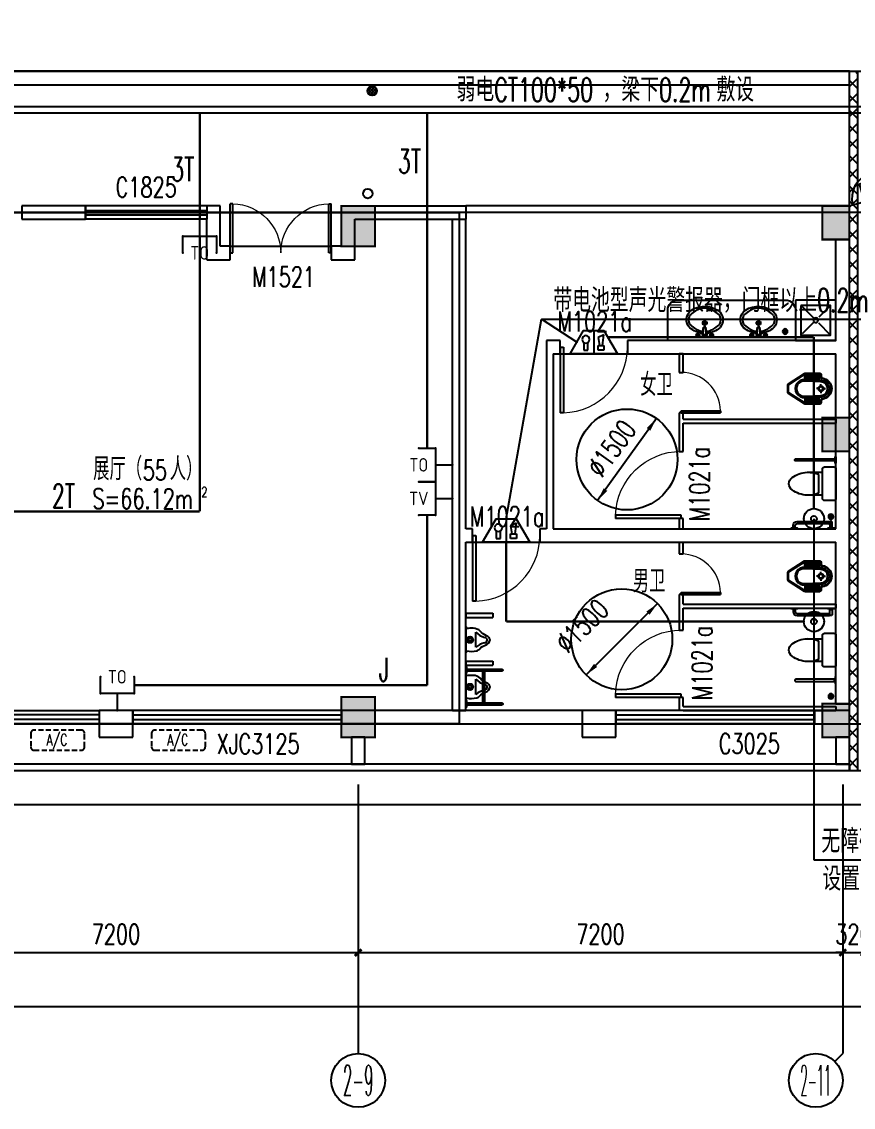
# Model space of a CAD drawing. Extents: x -9422388 to 15610651, y -1992469 to 953794.
# Drawn here: x -2947109 to -2934752, y -368847 to -352709 of the extents above; entities that cross this region are included whole.
import ezdxf
from ezdxf.enums import TextEntityAlignment as Align

# ---------------------------------------------------------------- set-up
doc = ezdxf.new("R2010")
doc.units = 0
doc.header["$LTSCALE"] = 1000
doc.linetypes.add('( Hidden )', pattern=[0.375, 0.25, -0.125])
doc.linetypes.add('DASH', pattern=[0.35, 0.25, -0.1])
for name, color, linetype in [('A-FLOR-HVAC', 4, 'Continuous'), ('AXIS_TEXT', 7, 'Continuous'), ('C-KZ', 2, 'Continuous'), ('C-Z-HATCH', 253, 'Continuous'), ('CABLETRAY_PDS', 5, 'Continuous'), ('DIM-消防', 3, 'Continuous'), ('EQUIP-安防', 3, 'Continuous'), ('EQUIP-消防', 3, 'Continuous'), ('EQUIP-通讯', 3, 'Continuous'), ('TEL_TEXT', 7, 'Continuous'), ('WINDOW_TEXT', 7, 'Continuous'), ('WIRE-通讯', 4, 'Continuous'), ('洁具', 253, 'Continuous')]:
    doc.layers.add(name, color=color, linetype=linetype)
doc.styles.add('_TCH_AXIS', font='COMPLEX', dxfattribs={"bigfont": 'GBCBIG'})
doc.styles.add('_TCH_DIM', font='SIMPLEX', dxfattribs={"bigfont": 'GBCBIG'})
doc.styles.add('_TCH_DIM_T3', font='SIMPLEX', dxfattribs={"width": 0.705882, "bigfont": 'GBCBIG'})
doc.styles.add('_TCH_WINDOW', font='SIMPLEX', dxfattribs={"height": 3.5, "bigfont": 'GBCBIG'})
doc.styles.add('_TEL_ATTDEF', font='GBENOR', dxfattribs={"width": 0.8, "height": 3, "bigfont": 'GBCBIG'})
doc.styles.add('_TEL_DIM', font='SIMPLEX', dxfattribs={"width": 0.8, "height": 3.5, "bigfont": 'HZTXT'})
doc.styles.add('COMPLEX', font='COMPLEX')
doc.styles.get("Standard").update_dxf_attribs({"font": 'gbenor.shx', "bigfont": 'gbcbig.shx'})
doc.dimstyles.new('_TCH_ARCH&&100', dxfattribs={"dimtxt": 297.5, "dimasz": 100, "dimexe": 250, "dimexo": 300, "dimgap": 126.25, "dimtad": 1, "dimdec": 0, "dimzin": 0, "dimdsep": 46, "dimtxsty": '_TCH_DIM_T3', "dimblk": 'ARCHTICK', "dimcen": 0.09, "dimclrt": 7, "dimazin": 2, "dimtfac": 1, "dimtdec": 0, "dimtix": 1, "dimtmove": 2, "dimatfit": 3, "dimfxl": 0, "dimtolj": 1, "dimtzin": 0, "dimarcsym": 0})

# ---------------------------------------------------------------- blocks, each defined once
blk = doc.blocks.new('KTWJ1')
at = {"layer": 'A-FLOR-HVAC', "color": 0, "linetype": '( Hidden )', "ltscale": 0.3}
blk.add_lwpolyline([(152982, -14209, 0.414214), (153032, -14259), (153732, -14259, 0.414214), (153782, -14209), (153782, -14009, 0.414214), (153732, -13959), (153032, -13959, 0.414214), (152982, -14009)], format="xyb", close=True, dxfattribs=at)
at = {"layer": 'A-FLOR-HVAC', "color": 0, "style": '_TCH_WINDOW', "width": 0.705882}
blk.add_text('A/C', height=170, dxfattribs=at).set_placement((153214, -14188))
blk = doc.blocks.new('$plan$00002871')
at = {"layer": '洁具', "color": 0}
for p, q in [((0, -475), (0, -423)), ((-15, -490), (-67, -490)), ((0, -505), (0, -557)), ((15, -490), (67, -490))]:
    blk.add_line(p, q, dxfattribs=at)
for points in [[(159, -508, -0.88995), (-159, -508, 0.380538), (-179, -491), (-210, -491, -0.414214), (-230, -471), (-230, -258, -0.144595), (-227, -247), (-73, -9, -0.254383), (-56, 0), (56, 0, -0.254383), (73, -9), (227, -247, -0.144595), (230, -258), (230, -471, -0.414214), (210, -491), (179, -491, 0.380538)], [(120, -491), (130, -252, 1.134994), (-130, -252), (-120, -491, 0.992594)], [(105, -490), (115, -251, 1.141146), (-115, -251), (-105, -490, 0.994896)], [(100, -490), (110, -251, 1.143479), (-110, -251), (-100, -490, 0.995777)], [(-149, -264, 1), (-149, -252), (-207, -252, 1), (-207, -264)], [(-148, -287, 1), (-148, -275), (-207, -275, 1), (-207, -287)], [(-147, -307, 1), (-147, -295), (-207, -295, 1), (-207, -307)], [(-146, -330, 1), (-146, -319), (-207, -319, 1), (-207, -330)], [(-149, -263, 1), (-149, -253), (-207, -253, 1), (-207, -263)], [(-148, -286, 1), (-148, -276), (-207, -276, 1), (-207, -286)], [(-147, -306, 1), (-147, -296), (-207, -296, 1), (-207, -306)], [(-146, -329, 1), (-146, -320), (-207, -320, 1), (-207, -329)], [(146, -330, -1), (146, -319), (207, -319, -1), (207, -330)], [(148, -287, -1), (148, -275), (207, -275, -1), (207, -287)], [(147, -307, -1), (147, -295), (207, -295, -1), (207, -307)], [(146, -329, -1), (146, -320), (207, -320, -1), (207, -329)], [(148, -286, -1), (148, -276), (207, -276, -1), (207, -286)], [(147, -306, -1), (147, -296), (207, -296, -1), (207, -306)], [(149, -264, -1), (149, -252), (207, -252, -1), (207, -264)], [(149, -263, -1), (149, -253), (207, -253, -1), (207, -263)], [(-146, -352, 1), (-146, -341), (-207, -341, 1), (-207, -352)], [(-145, -376, 1), (-145, -364), (-207, -364, 1), (-207, -376)], [(-144, -399, 1), (-144, -388), (-207, -388, 1), (-207, -399)], [(-143, -423, 1), (-143, -411), (-207, -411, 1), (-207, -423)], [(-141, -444, 1), (-141, -432), (-207, -432, 1), (-207, -444)], [(-141, -464, 1), (-141, -453), (-207, -453, 1), (-207, -464)], [(-146, -351, 1), (-146, -342), (-207, -342, 1), (-207, -351)], [(-145, -375, 1), (-145, -365), (-207, -365, 1), (-207, -375)], [(-144, -398, 1), (-144, -389), (-207, -389, 1), (-207, -398)], [(-143, -422, 1), (-143, -412), (-207, -412, 1), (-207, -422)], [(-141, -443, 1), (-141, -433), (-207, -433, 1), (-207, -443)], [(-141, -463, 1), (-141, -454), (-207, -454, 1), (-207, -463)], [(141, -444, -1), (141, -432), (207, -432, -1), (207, -444)], [(141, -464, -1), (141, -453), (207, -453, -1), (207, -464)], [(141, -443, -1), (141, -433), (207, -433, -1), (207, -443)], [(141, -463, -1), (141, -454), (207, -454, -1), (207, -463)], [(143, -423, -1), (143, -411), (207, -411, -1), (207, -423)], [(144, -399, -1), (144, -388), (207, -388, -1), (207, -399)], [(143, -422, -1), (143, -412), (207, -412, -1), (207, -422)], [(145, -376, -1), (145, -364), (207, -364, -1), (207, -376)], [(144, -398, -1), (144, -389), (207, -389, -1), (207, -398)], [(146, -352, -1), (146, -341), (207, -341, -1), (207, -352)], [(145, -375, -1), (145, -365), (207, -365, -1), (207, -375)], [(146, -351, -1), (146, -342), (207, -342, -1), (207, -351)]]:
    blk.add_lwpolyline(points, format="xyb", close=True, dxfattribs=at)
blk.add_lwpolyline([(-149, -507, 0.380538), (-179, -481), (-210, -481, -0.414214), (-220, -471), (-220, -258, -0.144595), (-218, -253), (-64, -15, -0.254383), (-56, -10), (56, -10, -0.254383), (64, -15), (218, -253, -0.144595), (220, -258), (220, -471, -0.414214), (210, -481), (179, -481, 0.380538), (149, -507, 0.380538)], format="xyb", dxfattribs=at)
for radius in [40, 31.7]:
    blk.add_circle((0, -490), radius, dxfattribs=at)
blk.add_arc((0, -490), 150, 186.665, 353.335, dxfattribs=at)
blk = doc.blocks.new('$plan$00001624')
at = {"color": 0}
for p, q in [((646, -13), (661, -28)), ((701, -28), (716, -13))]:
    blk.add_line(p, q, dxfattribs=at)
for points in [[(60, 0), (60, -13), (-60, -13), (-60, 0)], [(744, 0), (744, -13), (624, -13), (624, 0)]]:
    blk.add_lwpolyline(points, close=True, dxfattribs=at)
blk.add_lwpolyline([(-38, -13), (-23, -28), (17, -28), (33, -13)], dxfattribs=at)
for points in [[(-23, -28), (-23, -66, 0.414213), (49, -137), (632, -137, 0.119966), (665, -129)], [(17, -28), (17, -66, 0.414211), (49, -97), (632, -97, 0.298815), (661, -78)]]:
    blk.add_lwpolyline(points, format="xyb", dxfattribs=at)
blk.add_lwpolyline([(681, -137), (681, -137, -0.414214), (661, -117), (661, -28), (701, -28), (701, -117, -0.414214)], format="xyb", close=True, dxfattribs=at)
blk = doc.blocks.new('A$C5E992675')
at = {"color": 0}
for points in [[(600, 600), (600, 0), (0, 0), (0, 600)], [(520, 520), (520, 80), (80, 80), (80, 520)]]:
    blk.add_lwpolyline(points, close=True, dxfattribs=at)
at = {"color": 0, "linetype": 'DASH'}
for points in [[(80, 520), (275, 325)], [(325, 325), (520, 520)], [(80, 80), (275, 275)], [(325, 275), (520, 80)]]:
    blk.add_lwpolyline(points, dxfattribs=at)
at = {"color": 0}
blk.add_circle((300, 300), 35, dxfattribs=at)
blk = doc.blocks.new('宿舍楼柱网2')
at = {"layer": 'C-Z-HATCH'}
h = blk.add_hatch(color=0, dxfattribs=at)
h.dxf.hatch_style = 1
h.paths.add_polyline_path([(133350, 330556), (133850, 330556), (133850, 329956), (133350, 329956)])
h = blk.add_hatch(color=0, dxfattribs=at)
h.dxf.hatch_style = 1
h.paths.add_polyline_path([(140500, 330556), (140900, 330556), (140900, 330056), (140500, 330056)])
h = blk.add_hatch(color=0, dxfattribs=at)
h.dxf.hatch_style = 1
h.paths.add_polyline_path([(140500, 327406), (140900, 327406), (140900, 326906), (140500, 326906)])
h = blk.add_hatch(color=0, dxfattribs=at)
h.dxf.hatch_style = 1
h.paths.add_polyline_path([(133350, 323256), (133850, 323256), (133850, 322656), (133350, 322656)])
h = blk.add_hatch(color=0, dxfattribs=at)
h.dxf.hatch_style = 1
h.paths.add_polyline_path([(140500, 323156), (140900, 323156), (140900, 322656), (140500, 322656)])
at = {"layer": 'C-KZ', "color": 0, "const_width": 30}
for points in [[(133350, 330556), (133850, 330556), (133850, 329956), (133350, 329956)], [(140500, 330556), (140900, 330556), (140900, 330056), (140500, 330056)], [(140500, 327406), (140900, 327406), (140900, 326906), (140500, 326906)], [(133350, 323256), (133850, 323256), (133850, 322656), (133350, 322656)], [(140500, 323156), (140900, 323156), (140900, 322656), (140500, 322656)]]:
    blk.add_lwpolyline(points, close=True, dxfattribs=at)
blk = doc.blocks.new('_ArchTick')
at = {"color": 0, "linetype": 'ByBlock', "const_width": 0.4}
blk.add_lwpolyline([(-0.5, -0.5), (0.5, 0.5)], dxfattribs=at)
blk = doc.blocks.new('*D2781')
at = {"color": 0, "lineweight": -2, "transparency": 16777216}
for p, q in [((1362230, -199693), (1362230, -202943)), ((1436250, -199693), (1436250, -202943)), ((1362230, -202693), (1436250, -202693))]:
    blk.add_line(p, q, dxfattribs=at)
at = {"layer": 'Defpoints', "color": 0, "transparency": 16777216}
for p in [(1362230, -199393), (1436250, -199393), (1436250, -202693)]:
    blk.add_point(p, dxfattribs=at)
at = {"color": 0, "lineweight": -2, "transparency": 16777216, "xscale": 100, "yscale": 100, "zscale": 100, "rotation": 180}
blk.add_blockref('_ArchTick', (1362230, -202693), dxfattribs=at)
at = {"color": 0, "lineweight": -2, "transparency": 16777216, "xscale": 100, "yscale": 100, "zscale": 100}
blk.add_blockref('_ArchTick', (1436250, -202693), dxfattribs=at)
at = {"color": 7, "transparency": 16777216, "insert": (1399240, -202418), "char_height": 297.5, "attachment_point": 5, "style": '_TCH_DIM_T3'}
blk.add_mtext('\\A1;74020', dxfattribs=at)
blk = doc.blocks.new('*D2788')
at = {"color": 0, "lineweight": -2, "transparency": 16777216}
for p, q in [((1398230, -199693), (1398230, -202143)), ((1405430, -199693), (1405430, -202143)), ((1398230, -201893), (1405430, -201893))]:
    blk.add_line(p, q, dxfattribs=at)
at = {"layer": 'Defpoints', "color": 0, "transparency": 16777216}
for p in [(1398230, -199393), (1405430, -199393), (1405430, -201893)]:
    blk.add_point(p, dxfattribs=at)
at = {"color": 0, "lineweight": -2, "transparency": 16777216, "xscale": 100, "yscale": 100, "zscale": 100, "rotation": 180}
blk.add_blockref('_ArchTick', (1398230, -201893), dxfattribs=at)
at = {"color": 0, "lineweight": -2, "transparency": 16777216, "xscale": 100, "yscale": 100, "zscale": 100}
blk.add_blockref('_ArchTick', (1405430, -201893), dxfattribs=at)
at = {"color": 7, "transparency": 16777216, "insert": (1401830, -201618), "char_height": 297.5, "attachment_point": 5, "style": '_TCH_DIM_T3'}
blk.add_mtext('\\A1;7200', dxfattribs=at)
blk = doc.blocks.new('*D2789')
at = {"color": 0, "lineweight": -2, "transparency": 16777216}
for p, q in [((1405430, -199693), (1405430, -202143)), ((1412630, -199693), (1412630, -202143)), ((1405430, -201893), (1412630, -201893))]:
    blk.add_line(p, q, dxfattribs=at)
at = {"layer": 'Defpoints', "color": 0, "transparency": 16777216}
for p in [(1405430, -199393), (1412630, -199393), (1412630, -201893)]:
    blk.add_point(p, dxfattribs=at)
at = {"color": 0, "lineweight": -2, "transparency": 16777216, "xscale": 100, "yscale": 100, "zscale": 100, "rotation": 180}
blk.add_blockref('_ArchTick', (1405430, -201893), dxfattribs=at)
at = {"color": 0, "lineweight": -2, "transparency": 16777216, "xscale": 100, "yscale": 100, "zscale": 100}
blk.add_blockref('_ArchTick', (1412630, -201893), dxfattribs=at)
at = {"color": 7, "transparency": 16777216, "insert": (1409030, -201618), "char_height": 297.5, "attachment_point": 5, "style": '_TCH_DIM_T3'}
blk.add_mtext('\\A1;7200', dxfattribs=at)
blk = doc.blocks.new('*D2790')
at = {"color": 0, "lineweight": -2, "transparency": 16777216}
for p, q in [((1412630, -199693), (1412630, -202143)), ((1412950, -199693), (1412950, -202143)), ((1412630, -201893), (1412530, -201893)), ((1412630, -201893), (1412950, -201893)), ((1412950, -201893), (1413050, -201893))]:
    blk.add_line(p, q, dxfattribs=at)
at = {"layer": 'Defpoints', "color": 0, "transparency": 16777216}
for p in [(1412630, -199393), (1412950, -199393), (1412950, -201893)]:
    blk.add_point(p, dxfattribs=at)
at = {"color": 0, "lineweight": -2, "transparency": 16777216, "xscale": 100, "yscale": 100, "zscale": 100}
blk.add_blockref('_ArchTick', (1412630, -201893), dxfattribs=at)
at = {"color": 0, "lineweight": -2, "transparency": 16777216, "xscale": 100, "yscale": 100, "zscale": 100, "rotation": 180}
blk.add_blockref('_ArchTick', (1412950, -201893), dxfattribs=at)
at = {"color": 7, "transparency": 16777216, "insert": (1412790, -201618), "char_height": 297.5, "attachment_point": 5, "style": '_TCH_DIM_T3'}
blk.add_mtext('\\A1;320', dxfattribs=at)
blk = doc.blocks.new('_AXISO')
at = {"color": 0}
blk.add_circle((0, 0), 0.5, dxfattribs=at)
at = {"layer": 'AXIS_TEXT', "color": 0, "style": 'COMPLEX', "width": 1.041667}
blk.add_attdef('A', text='', height=0.56, dxfattribs=at).set_placement((-0.25, -0.28), (0.25, -0.28), align=Align.FIT)
blk = doc.blocks.new('$TCHSYS$WIN2D')
at = {"color": 0}
for p, q in [((-0.5, 0.5), (0.5, 0.5)), ((-0.5, 0.5), (-0.5, -0.5)), ((0.5, 0.5), (0.5, -0.5)), ((0.5, 0.1667), (-0.5, 0.1667)), ((0.5, -0.1667), (-0.5, -0.1667)), ((-0.5, -0.5), (0.5, -0.5))]:
    blk.add_line(p, q, dxfattribs=at)
blk = doc.blocks.new('$DorLib2D$00000001')
at = {"color": 0}
for p, q in [((0.45, 0.975), (0.5, 0.975)), ((0.45, 0), (0.45, 0.975)), ((0.5, 0), (0.5, 0.975)), ((0.5, 0), (0.45, 0))]:
    blk.add_line(p, q, dxfattribs=at)
at = {"color": 0, "lineweight": 13}
blk.add_arc((0.475, 0), 0.975, 91.4693, 180, dxfattribs=at)
blk = doc.blocks.new('$plan$00002826')
at = {"layer": '洁具', "color": 0}
for p, q in [((-200, 170), (-200, -170)), ((-260, -140), (-260, 140))]:
    blk.add_line(p, q, dxfattribs=at)
blk.add_lwpolyline([(-650, 92, 0.537872), (-650, -92, 0.149947), (-430, -170), (-200, -170), (-200, -220, 0.414214), (-170, -250), (-30, -250, 0.414214), (0, -220), (0, 220, 0.414214), (-30, 250), (-170, 250, 0.414214), (-200, 220), (-200, 170), (-430, 170, 0.149947)], format="xyb", close=True, dxfattribs=at)
for centre, start, end in [((-413, -227), 67.4505, 91.4725), ((-413, 227), 268.6339, 292.5495)]:
    blk.add_arc(centre, 398, start, end, dxfattribs=at)
blk = doc.blocks.new('$lvtry$00000171')
at = {"color": 0}
for p, q in [((-74, 11), (-11, 74)), ((-70, -27), (27, 70)), ((-53, -53), (53, 53)), ((-27, -70), (70, 27)), ((11, -74), (74, -11))]:
    blk.add_line(p, q, dxfattribs=at)
blk.add_circle((0, 0), 75, dxfattribs=at)
blk.add_point((0, 0), dxfattribs=at)
blk = doc.blocks.new('$plan$00003671')
at = {"layer": '洁具', "color": 0}
for p, q in [((-101, 10), (-101, -63)), ((-25, 0), (-32, -39)), ((-25, 0), (25, 0)), ((-25, 0), (-17, -148)), ((25, 0), (17, -148)), ((25, 0), (32, -39)), ((101, 10), (101, -63)), ((-64, -27), (-138, -27)), ((-32, -39), (-17, -148)), ((-24, -20), (24, -20)), ((-17, -138), (17, -138)), ((-17, -148), (17, -148)), ((32, -39), (17, -148)), ((138, -27), (64, -27)), ((45, -209), (-45, -209)), ((0, -164), (0, -254))]:
    blk.add_line(p, q, dxfattribs=at)
blk.add_lwpolyline([(25, 0), (32, -39), (30, -54, -0.144626), (222, -135, -0.454002), (196, -399, -0.337627), (-227, -368, -0.376635), (-227, -140, -0.17218), (-30, -54), (-32, -39), (-25, 0)], format="xyb", close=True, dxfattribs=at)
for centre, radius in [((-101, -27), 25.2), ((-101, -27), 15.1), ((101, -27), 25.2), ((101, -27), 15.1), ((0, -209), 30.2), ((0, -209), 20.2)]:
    blk.add_circle(centre, radius, dxfattribs=at)
for centre, radius, start, end in [((-19, -374), 275, 118.8696, 138.2267), ((-16, -304), 218, 108.3074, 128.6169), ((0, -351), 268, 95.4714, 108.3074), ((-1, -27), 7.25, 80.5252, 279.4748), ((1, -27), 7.25, 260.5252, 99.4748), ((0, -351), 268, 71.6926, 84.5286), ((16, -304), 218, 51.3831, 71.6926), ((19, -374), 275, 41.7733, 61.1304), ((-102, -254), 138, 152.5904, 207.4096), ((-19, -135), 275, 221.7733, 241.1304), ((19, -135), 275, 298.8696, 318.2267), ((102, -254), 138, 332.5904, 27.4096), ((-16, -205), 218, 231.3831, 251.6926), ((0, -158), 268, 251.6926, 288.3074), ((16, -205), 218, 288.3074, 308.6169)]:
    blk.add_arc(centre, radius, start, end, dxfattribs=at)
blk = doc.blocks.new('$plan$00002813')
at = {"layer": '洁具', "color": 0}
blk.add_line((-112, -146), (114, -146), dxfattribs=at)
blk.add_lwpolyline([(-185, 0), (-185, -10), (-164, -10, 0.125587), (-163, -162, 0.087699), (-135, -207, -0.142493), (-79, -292, 0.309604), (0, -360, 0.229829), (59, -308, -0.1358), (128, -215, 0.187963), (170, -108, 0.056569), (165, -10), (185, -10), (185, 0)], format="xyb", close=True, dxfattribs=at)
for radius in [47.3, 34.6, 22.1]:
    blk.add_circle((0, -62), radius, dxfattribs=at)
for centre, radius, start, end in [((-382, -363), 346, 14.0616, 38.7001), ((335, -366), 312, 135.2868, 164.3913), ((-6, -276), 40.9, 183.6565, 351.9398)]:
    blk.add_arc(centre, radius, start, end, dxfattribs=at)
blk = doc.blocks.new('$DorLib2D$00000002')
at = {"color": 0}
for p, q in [((-0.5, 0), (-0.5, 0.4875)), ((-0.475, 0.4875), (-0.5, 0.4875)), ((-0.475, 0), (-0.475, 0.4875)), ((0.475, 0), (0.475, 0.4875)), ((0.475, 0.4875), (0.5, 0.4875)), ((0.5, 0), (0.5, 0.4875)), ((-0.5, 0), (-0.475, 0)), ((0.5, 0), (0.475, 0))]:
    blk.add_line(p, q, dxfattribs=at)
at = {"color": 0, "lineweight": 13}
for centre, start, end in [((-0.4875, 0), 0, 88.53072), ((0.4875, 0), 91.46928, 180)]:
    blk.add_arc(centre, 0.4875, start, end, dxfattribs=at)
blk = doc.blocks.new('$equip$00002353')
for p, q in [((0.75, 0), (-0.75, 0)), ((-0.517, -0.393), (-0.517, -0.273)), ((-0.517, -0.273), (-0.341, -0.273)), ((-0.427, -0.123), (0.383, -0.123)), ((-0.427, -0.123), (-0.187, -0.543)), ((0.383, -0.123), (0.383, -0.543)), ((-0.517, -0.393), (-0.273, -0.393)), ((0.383, -0.543), (-0.187, -0.543))]:
    blk.add_line(p, q)
at = {"const_width": 0.04}
for points in [[(-0.75, 0), (-0.779, 0)], [(0.75, 0), (0.779, 0)]]:
    blk.add_lwpolyline(points, dxfattribs=at)
blk.add_lwpolyline([(0.75, 0, -1), (-0.75, 0), (0.75, 0), (0.75, 0, -1), (-0.75, 0, -1.517539)], format="xyb", dxfattribs=at)
for centre, radius in [((0.052, -0.26), 0.03), ((-0.038, -0.38), 0.024), ((0.142, -0.38), 0.024)]:
    blk.add_circle(centre, radius)
blk.add_arc((0, 0), 0.75, 180, 0)
for p in [(-0.75, 0), (0, 0), (0.75, 0), (0, -0.75)]:
    blk.add_point(p)
for points in [[(0.026, -0.245), (0.078, -0.245), (0.022, -0.26), (0.082, -0.26)], [(0.026, -0.275), (0.078, -0.275), (0.022, -0.26), (0.082, -0.26)], [(0.037, -0.234), (0.067, -0.234), (0.026, -0.245), (0.078, -0.245)], [(0.037, -0.286), (0.067, -0.286), (0.026, -0.275), (0.078, -0.275)], [(0.052, -0.23), (0.052, -0.23), (0.037, -0.234), (0.067, -0.234)], [(0.052, -0.29), (0.052, -0.29), (0.037, -0.286), (0.067, -0.286)], [(-0.059, -0.368), (-0.017, -0.368), (-0.062, -0.38), (-0.014, -0.38)], [(-0.059, -0.392), (-0.017, -0.392), (-0.062, -0.38), (-0.014, -0.38)], [(-0.05, -0.359), (-0.026, -0.359), (-0.059, -0.368), (-0.017, -0.368)], [(-0.05, -0.401), (-0.026, -0.401), (-0.059, -0.392), (-0.017, -0.392)], [(-0.038, -0.356), (-0.038, -0.356), (-0.05, -0.359), (-0.026, -0.359)], [(-0.038, -0.404), (-0.038, -0.404), (-0.05, -0.401), (-0.026, -0.401)], [(0.121, -0.368), (0.163, -0.368), (0.118, -0.38), (0.166, -0.38)], [(0.121, -0.392), (0.163, -0.392), (0.118, -0.38), (0.166, -0.38)], [(0.13, -0.359), (0.154, -0.359), (0.121, -0.368), (0.163, -0.368)], [(0.13, -0.401), (0.154, -0.401), (0.121, -0.392), (0.163, -0.392)], [(0.142, -0.356), (0.142, -0.356), (0.13, -0.359), (0.154, -0.359)], [(0.142, -0.404), (0.142, -0.404), (0.13, -0.401), (0.154, -0.401)]]:
    blk.add_solid(points)
at = {"color": 7, "style": '_TEL_DIM', "flags": 1}
blk.add_attdef('A', text='', height=0.00002, dxfattribs=at).set_placement((0, 0), align=Align.MIDDLE_CENTER)
blk = doc.blocks.new('$equip$00001847')
for p, q in [((-0.5, 0.499), (-0.5, 0.999)), ((0.5, 0.999), (0.5, 0.499)), ((0.5, 0.499), (-0.5, 0.499)), ((0, 0.5), (0, 0))]:
    blk.add_line(p, q)
for p in [(-0.5, 0.999), (0.5, 0.999), (-0.5, 0.499), (0.5, 0.499), (0, 0)]:
    blk.add_point(p)
at = {"color": 7, "style": '_TEL_DIM'}
blk.add_attdef('$TEXT$', text='', height=0.4, dxfattribs=at).set_placement((0, 0.999), align=Align.MIDDLE_CENTER)
at = {"color": 7, "style": '_TEL_DIM', "flags": 1}
blk.add_attdef('A', text='', height=0.00002, dxfattribs=at).set_placement((0, 0), align=Align.MIDDLE_CENTER)
blk = doc.blocks.new('$equip$00001802')
for p, q in [((-0.5, 0.499), (-0.5, 0.999)), ((0.5, 0.999), (0.5, 0.499)), ((0.5, 0.499), (-0.5, 0.499)), ((0, 0.5), (0, 0))]:
    blk.add_line(p, q)
for p in [(-0.5, 0.999), (0.5, 0.999), (-0.5, 0.499), (0.5, 0.499), (0, 0)]:
    blk.add_point(p)
at = {"color": 7, "style": '_TEL_DIM'}
blk.add_attdef('$TEXT$', text='', height=0.4, dxfattribs=at).set_placement((0, 0.999), align=Align.MIDDLE_CENTER)
at = {"color": 7, "style": '_TEL_DIM', "flags": 1}
blk.add_attdef('A', text='', height=0.00002, dxfattribs=at).set_placement((0, 0), align=Align.MIDDLE_CENTER)
blk = doc.blocks.new('$equip$00002479')
at = {"const_width": 0.04}
blk.add_lwpolyline([(-0.3, 0, 1), (0.3, 0, 1), (-0.3, 0, 0.942883)], format="xyb", dxfattribs=at)
for radius in [0.3, 0.0841]:
    blk.add_circle((0, 0), radius)
for p in [(-0.3, 0), (0, 0.3), (0.3, 0), (0, -0.3)]:
    blk.add_point(p)
at = {"color": 7, "style": '_TEL_DIM', "flags": 1}
blk.add_attdef('A', text='', height=0.00002, dxfattribs=at).set_placement((0, 0), align=Align.MIDDLE_CENTER)
blk = doc.blocks.new('$equip$00002679')
for p, q in [((-0.3, 0.699), (-0.703, 0)), ((0.3, 0.699), (-0.3, 0.699)), ((0.3, 0.699), (-0.3, 0.699)), ((0, 0.699), (0, 0)), ((0.703, 0), (0.3, 0.699)), ((-0.264, 0.249), (-0.304, 0.569)), ((-0.304, 0.569), (-0.128, 0.489)), ((-0.128, 0.489), (-0.168, 0.249)), ((0.174, 0.11), (0.174, 0.338)), ((0.294, 0.338), (0.294, 0.11)), ((-0.703, 0), (0.703, 0)), ((-0.304, 0.249), (-0.304, 0.113)), ((-0.128, 0.249), (-0.304, 0.249)), ((-0.304, 0.113), (-0.128, 0.113)), ((-0.128, 0.113), (-0.128, 0.249)), ((0.294, 0.11), (0.174, 0.11))]:
    blk.add_line(p, q)
at = {"const_width": 0.04}
for points in [[(-0.299, 0.699), (0.301, 0.699), (0.703, 0), (-0.702, 0), (-0.299, 0.699), (0.301, 0.699)], [(-0.3, 0.699), (0.3, 0.699), (0.703, 0), (-0.703, 0), (-0.3, 0.699), (0.3, 0.699)]]:
    blk.add_lwpolyline(points, dxfattribs=at)
blk.add_circle((0.234, 0.43), 0.111)
for p in [(0, 0.699), (-0.501, 0.349), (0.502, 0.349), (0, 0)]:
    blk.add_point(p)
at = {"color": 7, "flags": 1}
for tag, height, p in [('B', 0.4, (0.961, 0.299)), ('A', 0.00002, (0, 0))]:
    blk.add_attdef(tag, text='', height=height, dxfattribs=at).set_placement(p, align=Align.MIDDLE_CENTER)
blk = doc.blocks.new('76867')
h = blk.add_hatch()
h.set_pattern_fill('ANSI37', color=8, scale=100)
h.set_pattern_definition([(45, (791256.12, 205282.17), (-112.2532, 112.2532), []), (135, (791256.12, 205282.17), (-112.2532, -112.2532), [])])
h.paths.add_polyline_path([(1412729.8, -188792.5), (1412849.8, -188792.5), (1412849.8, -199192.6), (1412729.8, -199192.6)])
h = blk.add_hatch()
h.set_pattern_fill('ANSI37', color=8, scale=20)
h.set_pattern_definition([(45, (351330.523, 194924.172), (-22.4506403, 22.4506403), []), (135, (351330.523, 194924.172), (-22.4506403, -22.4506403), [])])
edge = h.paths.add_edge_path()
edge.add_arc((1405638, -189080.4), 70, 0, 360)
at = {"color": 8}
for p, q in [((1412729.8, -188792.5), (1394329.8, -188792.6)), ((1412729.8, -188992.5), (1412729.8, -188792.5)), ((1394329.8, -188992.6), (1412729.8, -188992.5)), ((1401379.8, -190792.6), (1400429.8, -190792.6)), ((1400429.8, -190792.6), (1400429.8, -190992.6)), ((1401379.8, -190992.6), (1401379.8, -190792.6)), ((1403379.8, -190792.6), (1403179.8, -190792.6)), ((1403179.8, -190792.6), (1403179.8, -190992.6)), ((1403379.8, -191392.6), (1403379.8, -190792.6)), ((1405179.8, -191392.6), (1405179.8, -190792.6)), ((1405179.8, -190792.6), (1407029.8, -190792.6)), ((1407029.8, -190792.6), (1407029.8, -190992.6)), ((1400429.8, -190992.6), (1401379.8, -190992.6)), ((1403179.8, -191592.6), (1403179.8, -190992.6)), ((1405379.8, -191592.6), (1405379.8, -190992.6)), ((1405379.8, -190992.6), (1407029.8, -190992.6)), ((1406829.8, -195692.6), (1406829.8, -190992.6)), ((1406829.8, -190992.6), (1407029.8, -190992.6)), ((1407029.8, -195592.6), (1407029.8, -190992.6)), ((1412529.8, -192792.6), (1412529.8, -191292.6)), ((1412529.8, -191292.6), (1412729.8, -191292.6)), ((1412729.8, -192892.6), (1412729.8, -191292.6)), ((1403529.8, -191392.6), (1403379.8, -191392.6)), ((1403529.8, -191392.6), (1405029.8, -191392.6)), ((1403529.8, -191592.6), (1403529.8, -191392.6)), ((1405179.8, -191392.6), (1405029.8, -191392.6)), ((1405029.8, -191392.6), (1405029.8, -191592.6)), ((1403179.8, -191592.6), (1403529.8, -191592.6)), ((1405029.8, -191592.6), (1405379.8, -191592.6)), ((1408229.8, -192792.6), (1408229.8, -195592.6)), ((1408429.8, -192792.6), (1408229.8, -192792.6)), ((1408429.8, -192992.6), (1408429.8, -192792.6)), ((1412529.8, -192792.6), (1409429.8, -192792.6)), ((1409429.8, -192792.6), (1409429.8, -192992.6)), ((1408329.8, -192992.6), (1408329.8, -195592.6)), ((1408329.8, -192992.6), (1408429.8, -192992.6)), ((1408429.8, -192992.6), (1409429.8, -192992.6)), ((1409429.8, -192992.6), (1412529.8, -192992.6)), ((1410199.8, -192992.6), (1410199.8, -193267.6)), ((1410259.8, -192992.6), (1410199.8, -192992.6)), ((1410259.8, -193267.6), (1410259.8, -192992.6)), ((1412529.8, -195592.6), (1412529.8, -192992.6)), ((1412729.8, -195692.6), (1412729.8, -192892.6)), ((1410199.8, -193267.6), (1410259.8, -193267.6)), ((1410259.8, -193867.6), (1410199.8, -193867.6)), ((1410199.8, -193867.6), (1410199.8, -193992.6)), ((1410259.8, -193962.6), (1410259.8, -193867.6)), ((1410259.8, -193962.6), (1412529.8, -193962.6)), ((1412529.8, -193962.6), (1412529.8, -194022.6)), ((1410199.8, -193992.6), (1410199.8, -194442)), ((1410259.8, -194022.6), (1412529.8, -194022.6)), ((1410259.8, -194442), (1410259.8, -194022.6)), ((1410199.8, -194442), (1410259.8, -194442)), ((1412519.6, -194541.1), (1412507.5, -194553.1)), ((1412507.5, -194585.2), (1412519.6, -194597.2)), ((1410259.8, -195442), (1410199.8, -195442)), ((1410199.8, -195442), (1410199.8, -195592.6)), ((1410259.8, -195592.6), (1410259.8, -195442)), ((1406829.8, -198292.6), (1406829.8, -195692.6)), ((1407129.8, -195592.6), (1407029.8, -195592.6)), ((1407129.8, -195792.6), (1407129.8, -195592.6)), ((1408229.8, -195592.6), (1408129.8, -195592.6)), ((1408129.8, -195592.6), (1408129.8, -195792.6)), ((1408329.8, -195592.6), (1410229.8, -195592.6)), ((1410199.8, -195592.6), (1410259.8, -195592.6)), ((1410229.8, -195592.6), (1412529.8, -195592.6)), ((1412729.8, -198192.6), (1412729.8, -195692.6)), ((1407029.8, -195792.6), (1407129.8, -195792.6)), ((1407029.8, -198292.6), (1407029.8, -195792.6)), ((1407129.8, -195792.6), (1408129.8, -195792.6)), ((1408129.8, -195792.6), (1408329.8, -195792.6)), ((1408329.8, -195792.6), (1410229.8, -195792.6)), ((1410199.8, -195792.6), (1410199.8, -195967.6)), ((1410229.8, -195792.6), (1412529.8, -195792.6)), ((1410259.8, -195967.6), (1410259.8, -195792.6)), ((1412529.8, -198192.6), (1412529.8, -195792.6)), ((1410199.8, -195967.6), (1410259.8, -195967.6)), ((1410259.8, -196567.6), (1410199.8, -196567.6)), ((1410199.8, -196567.6), (1410199.8, -196742.6)), ((1410259.8, -196712.6), (1410259.8, -196567.6)), ((1410259.8, -196712.6), (1412529.8, -196712.6)), ((1412529.8, -196712.6), (1412529.8, -196772.6)), ((1407029.8, -196849.5), (1407429.8, -196849.5)), ((1407029.8, -196849.5), (1407029.8, -196909.5)), ((1407429.8, -196849.5), (1407429.8, -196909.5)), ((1410199.8, -196742.6), (1410199.8, -197099.6)), ((1410259.8, -196772.6), (1412529.8, -196772.6)), ((1410259.8, -197099.6), (1410259.8, -196772.6)), ((1407029.8, -196909.5), (1407429.8, -196909.5)), ((1410199.8, -197099.6), (1410259.8, -197099.6)), ((1407029.8, -197562.6), (1407429.8, -197562.6)), ((1407029.8, -197562.6), (1407029.8, -197622.6)), ((1407029.8, -197622.6), (1407429.8, -197622.6)), ((1407052.1, -197678.6), (1407040.1, -197666.6)), ((1407429.8, -197562.6), (1407429.8, -197622.6)), ((1407040.1, -197722.7), (1407052.1, -197710.7)), ((1412507.5, -197830), (1412519.6, -197817.9)), ((1412519.6, -197874.1), (1412507.5, -197862)), ((1410259.8, -198099.6), (1410199.8, -198099.6)), ((1410199.8, -198099.6), (1410199.8, -198262.6)), ((1410259.8, -198232.6), (1410259.8, -198099.6)), ((1402079.8, -198292.6), (1401579.8, -198292.6)), ((1401579.8, -198292.6), (1401579.8, -198692.6)), ((1402079.8, -198692.6), (1402079.8, -198292.6)), ((1408759.8, -198292.6), (1405179.8, -198292.6)), ((1405179.8, -198292.6), (1405179.8, -198492.6)), ((1406829.8, -198292.6), (1407029.8, -198292.6)), ((1407052.1, -198181), (1407040.1, -198169)), ((1407040.1, -198225.1), (1407052.1, -198213.1)), ((1409259.8, -198292.6), (1408759.8, -198292.6)), ((1408759.8, -198292.6), (1408759.8, -198692.6)), ((1409259.8, -198692.6), (1409259.8, -198292.6)), ((1410199.8, -198262.6), (1410199.8, -198292.6)), ((1410229.8, -198293.6), (1410199.8, -198292.6)), ((1410230.8, -198293.5), (1410229.8, -198293.6)), ((1410259.8, -198232.6), (1412529.8, -198232.6)), ((1410259.8, -198292.6), (1412529.8, -198292.6)), ((1412729.8, -198292.6), (1412209.8, -198292.6)), ((1412209.8, -198292.6), (1412209.8, -198492.6)), ((1412529.8, -198192.6), (1412729.8, -198192.6)), ((1412529.8, -198232.6), (1412529.8, -198292.6)), ((1412729.8, -198492.6), (1412729.8, -198292.6)), ((1405179.8, -198492.6), (1408759.8, -198492.6)), ((1412209.8, -198492.6), (1412729.8, -198492.6)), ((1401579.8, -198692.6), (1402079.8, -198692.6)), ((1408759.8, -198692.6), (1409259.8, -198692.6)), ((1405429.8, -199392.6), (1405429.8, -203392.6)), ((1412629.8, -199392.6), (1412629.8, -203392.6)), ((1412512.7, -203509.7), (1412629.8, -203392.6))]:
    blk.add_line(p, q, dxfattribs=at)
for points, format in [([(1362129.8, -198492.6), (1362129.8, -199692.6), (1437016.2, -199692.6), (1442376.7, -190006.3), (1428055.4, -167156.9), (1427208.2, -167688.1, -0.4142136), (1427897.4, -167846.3), (1441326.9, -189272.8, -0.2728148), (1441368.4, -190795.7), (1437149.6, -198418.9, -0.2728148), (1435837.2, -199192.6), (1362829.8, -199192.6, -0.4142136), (1362129.8, -198492.6)], "xyb"), ([(1410029.8, -192792.6), (1410029.8, -192342.6, -0.4142136), (1410179.8, -192192.6), (1411779.8, -192192.6, -0.4142136), (1411929.8, -192342.6), (1411929.8, -192792.6)], "xyb"), ([(1409744.9, -194115.4, 66, 0, 0), (1409861.3, -193952.8, 0, 0, 0)], "xyseb"), ([(1409104.5, -195009.8, 66, 0, 0), (1408988.1, -195172.4, 0, 0, 0)], "xyseb"), ([(1409736.6, -196846.4, 66, 0, 0), (1409878.1, -196705.1, 0, 0, 0)], "xyseb"), ([(1408958.1, -197623.5, 66, 0, 0), (1408816.6, -197764.8, 0, 0, 0)], "xyseb"), ([(1412729.8, -199092.6), (1362829.8, -199092.6, -0.4142136), (1362229.8, -198492.6), (1362229.8, -198492.6)], "xyb")]:
    blk.add_lwpolyline(points, format=format, dxfattribs=at)
for points in [[(1369329.8, -198492.6), (1436308.8, -198492.6), (1440984.3, -190044.2), (1427038.8, -167794.6), (1420599.1, -171830.5), (1430951.3, -188347.3), (1429542.7, -190892.6), (1376629.8, -190892.6), (1376629.8, -188792.6), (1369329.8, -188792.6)], [(1412729.8, -188792.5), (1412849.8, -188792.5), (1412849.8, -199192.6), (1412729.8, -199192.6)], [(1398229.8, -190892.6), (1406929.8, -190892.6), (1406929.8, -198492.6), (1398229.8, -198492.6)], [(1412529.8, -194619.3), (1412519.6, -194619.3), (1412519.6, -194523.2), (1412529.8, -194523.2)], [(1407029.8, -197644.5), (1407040.1, -197644.5), (1407040.1, -197740.6), (1407029.8, -197740.6)], [(1412529.8, -197795.9), (1412519.6, -197795.9), (1412519.6, -197892), (1412529.8, -197892)], [(1407029.8, -198146.9), (1407040.1, -198146.9), (1407040.1, -198243), (1407029.8, -198243)], [(1405329.8, -199092.6), (1405529.8, -199092.6), (1405529.8, -198692.6), (1405329.8, -198692.6)], [(1412529.8, -199092.6), (1412729.8, -199092.6), (1412729.8, -198692.6), (1412529.8, -198692.6)]]:
    blk.add_lwpolyline(points, close=True, dxfattribs=at)
for points in [[(1376629.8, -188792.6), (1426222.2, -188792.5, 0.5895079), (1427408.5, -186649), (1418819.7, -172945.8), (1420599.1, -171830.5), (1430951.3, -188347.3), (1429542.7, -190892.6), (1376629.8, -190892.6)], [(1411920, -194569.1), (1411920, -194569.1, -0.414214), (1411936, -194553.1), (1412507.5, -194553.1), (1412507.5, -194585.2), (1411936, -194585.2, -0.414214)], [(1407579.8, -197694.6), (1407579.8, -197694.6, -0.414214), (1407563.8, -197710.7), (1407052.1, -197710.7), (1407052.1, -197678.6), (1407563.8, -197678.6, -0.414214)], [(1411920, -197846), (1411920, -197846, 0.414214), (1411936, -197862), (1412507.5, -197862), (1412507.5, -197830), (1411936, -197830, 0.414214)], [(1407579.8, -198197.1), (1407579.8, -198197.1, -0.414214), (1407563.8, -198213.1), (1407052.1, -198213.1), (1407052.1, -198181), (1407563.8, -198181, -0.414214)]]:
    blk.add_lwpolyline(points, format="xyb", close=True, dxfattribs=at)
for points in [[(1412709.8, -190792.6), (1407029.8, -190792.6)], [(1412529.8, -192792.6), (1412529.8, -191515.7)], [(1409861.3, -193952.8), (1408988.1, -195172.4)], [(1409878.1, -196705.1), (1408816.6, -197764.8)], [(1407279.8, -198181), (1407279.8, -197710.7)], [(1407309.8, -198181), (1407309.8, -197710.7)], [(1412729.8, -199092.6), (1412729.8, -199192.6)]]:
    blk.add_lwpolyline(points, dxfattribs=at)
for centre, radius in [((1405638, -189080.4), 70), ((1405572, -190611.1), 70), ((1409424.7, -194562.6), 750), ((1409347.4, -197234.9), 750)]:
    blk.add_circle(centre, radius, dxfattribs=at)
ref = blk.add_blockref('$TCHSYS$WIN2D', (1402279.8, -190892.6), dxfattribs=dict(at, xscale=-1800, yscale=200, zscale=200, rotation=359.9999999999954))
ref.add_attrib('A', 'C1825', (1401824.8, -190663.6), dxfattribs={"layer": 'WINDOW_TEXT', "color": 8, "height": 297.5, "style": '_TCH_WINDOW', "width": 0.705882})
for name, p in [('宿舍楼柱网2', (1271829.4, -521348.5)), ('KTWJ1', (1247582.3, -184626.5)), ('KTWJ1', (1249376.8, -184626.5))]:
    blk.add_blockref(name, p, dxfattribs=at)
ref = blk.add_blockref('$DorLib2D$00000002', (1404279.8, -191492.6), dxfattribs=dict(at, xscale=-1500, yscale=1500, zscale=200, rotation=359.999999999995))
ref.add_attrib('A', 'M1521', (1403853.5, -191997.1), dxfattribs={"layer": 'WINDOW_TEXT', "color": 8, "height": 297.5, "style": '_TCH_WINDOW', "width": 0.705882})
at = {"color": 8, "xscale": -1}
blk.add_blockref('A$C5E992675', (1412529.8, -192792.6), dxfattribs=at)
at = {"color": 8}
for name, p, rotation in [('$plan$00003671', (1410579.8, -192741.6), 179.9999999999999), ('$plan$00003671', (1411379.8, -192741.6), 179.9999999999999), ('$plan$00002871', (1411816.9, -193509.6), 90), ('$plan$00002871', (1411816.9, -196297.7), 90), ('$plan$00002813', (1407029.8, -197242.6), 89.99999999999991), ('$plan$00002813', (1407029.8, -197942.6), 89.99999999999991)]:
    blk.add_blockref(name, p, dxfattribs=dict(at, rotation=rotation))
ref = blk.add_blockref('$DorLib2D$00000001', (1408929.8, -192892.6), dxfattribs=dict(at, xscale=-1000, yscale=-1000, zscale=200))
ref.add_attrib('A', 'M1021a', (1408389.8, -192661.4), dxfattribs={"layer": 'WINDOW_TEXT', "color": 8, "height": 297.5, "style": '_TCH_WINDOW', "width": 0.705882})
for name, p, xscale, yscale, zscale, rotation in [('$lvtry$00000171', (1411774.5, -192660), 0.5, -0.5, 0.5, 89.99999999999997), ('$DorLib2D$00000001', (1410229.8, -193567.6), 600, 600, 60, 270), ('$lvtry$00000171', (1412455.9, -195414.1), 0.5, -0.5, 0.5, 89.99999999999997), ('$DorLib2D$00000001', (1410229.8, -196267.6), 600, 600, 60, 270), ('$lvtry$00000171', (1412455.9, -198083.2), 0.5, -0.5, 0.5, 89.99999999999997)]:
    blk.add_blockref(name, p, dxfattribs=dict(at, xscale=xscale, yscale=yscale, zscale=zscale, rotation=rotation))
ref = blk.add_blockref('$DorLib2D$00000001', (1410229.8, -194942), dxfattribs=dict(at, xscale=1000, yscale=-1000, zscale=60, rotation=270))
ref.add_attrib('A', 'M1021a', (1410650.2, -195482), dxfattribs={"layer": 'WINDOW_TEXT', "color": 8, "height": 297.5, "rotation": 90, "style": '_TCH_WINDOW', "width": 0.705882})
at = {"color": 8, "yscale": -1}
for p in [(1412529.8, -194923.6), (1412529.8, -197396.8)]:
    blk.add_blockref('$plan$00002826', p, dxfattribs=at)
at = {"color": 8}
ref = blk.add_blockref('$DorLib2D$00000001', (1407629.8, -195692.6), dxfattribs=dict(at, xscale=-1000, yscale=-1000, zscale=200))
ref.add_attrib('A', 'M1021a', (1407089.8, -195560.2), dxfattribs={"layer": 'WINDOW_TEXT', "color": 8, "height": 297.5, "style": '_TCH_WINDOW', "width": 0.705882})
at = {"color": 8, "extrusion": (0, 0, -1), "yscale": 0.8000000000000002, "zscale": -0.8000000000000002}
for p, xscale, rotation in [((-1411911.9, -195592.6), 0.8000000000000002, 180.0000159714743), ((-1411911.9, -196772.6), -0.8000000000000002, 359.9999840285258)]:
    blk.add_blockref('$plan$00001624', p, dxfattribs=dict(at, xscale=xscale, rotation=rotation))
at = {"color": 8}
ref = blk.add_blockref('$DorLib2D$00000001', (1410229.8, -197599.6), dxfattribs=dict(at, xscale=1000, yscale=-1000, zscale=60, rotation=270))
ref.add_attrib('A', 'M1021a', (1410688.5, -198139.6), dxfattribs={"layer": 'WINDOW_TEXT', "color": 8, "height": 297.5, "rotation": 90, "style": '_TCH_WINDOW', "width": 0.705882})
ref = blk.add_blockref('$TCHSYS$WIN2D', (1400054.8, -198392.6), dxfattribs=dict(at, xscale=3049.999114640988, yscale=200, zscale=200, rotation=359.9999999999936))
ref.add_attrib('A', 'C3025', (1399217.6, -198908.9), dxfattribs={"layer": 'WINDOW_TEXT', "color": 8, "height": 297.5, "style": '_TCH_WINDOW', "width": 0.705882})
ref = blk.add_blockref('$TCHSYS$WIN2D', (1403629.8, -198392.6), dxfattribs=dict(at, xscale=-3100, yscale=200, zscale=200, rotation=359.9999999999913))
ref.add_attrib('A', 'XJC3125', (1403327, -198939.9), dxfattribs={"layer": 'WINDOW_TEXT', "color": 8, "height": 297.5, "style": '_TCH_WINDOW', "width": 0.705882})
ref = blk.add_blockref('$TCHSYS$WIN2D', (1410734.8, -198392.6), dxfattribs=dict(at, xscale=-2950, yscale=200, zscale=200, rotation=359.9999999999933))
ref.add_attrib('A', 'C3025', (1410787.5, -198935.2), dxfattribs={"layer": 'WINDOW_TEXT', "color": 8, "height": 297.5, "style": '_TCH_WINDOW', "width": 0.705882})
ref = blk.add_blockref('_AXISO', (1405429.8, -203792.6), dxfattribs=dict(at, xscale=800, yscale=800, zscale=800))
ref.add_attrib('A', '2-9', dxfattribs={"layer": 'AXIS_TEXT', "color": 8, "height": 452.55, "style": '_TCH_AXIS', "width": 0.35}).set_placement((1405203.5, -204018.8), (1405656.1, -204018.8), align=Align.FIT)
ref = blk.add_blockref('_AXISO', (1412229.8, -203792.6), dxfattribs=dict(at, xscale=800, yscale=800, zscale=800))
ref.add_attrib('A', '2-11', dxfattribs={"layer": 'AXIS_TEXT', "color": 8, "height": 452.55, "style": '_TCH_AXIS', "width": 0.3}).set_placement((1412003.5, -204018.8), (1412456.1, -204018.8), align=Align.FIT)
at = {"color": 8, "style": '_TCH_DIM'}
for s, p in [('女卫', (1409620.4, -193619.5)), ('展厅（', (1401491.6, -194871.5)), ('人）', (1402628.8, -194871.5)), ('男卫', (1409508.9, -196540.1))]:
    blk.add_text(s, height=337.59, dxfattribs=at).set_placement(p)
at = {"color": 8, "style": '_TCH_DIM', "width": 0.705882}
for rotation, p in [(54.39598, (1409053.3, -194850.9)), (44.95211, (1408543.2, -197460))]:
    blk.add_text('%%c1500', height=297.5, rotation=rotation, dxfattribs=at).set_placement(p)
for s, height, p in [('55', 297.5, (1402228.8, -194871.5)), ('S=66.12m', 297.5, (1401480.3, -195294.7)), ('2', 148.8, (1403100.3, -195119.7))]:
    blk.add_text(s, height=height, dxfattribs=at).set_placement(p)
at = {"color": 8}
for p1, p2, distance, picture, middle in [((1362229.8, -199392.6), (1436249.8, -199392.6), -3300, '*D2781', (1399239.8, -202417.6)), ((1398229.8, -199392.6), (1405429.8, -199392.6), -2500, '*D2788', (1401829.8, -201617.6)), ((1405429.8, -199392.6), (1412629.8, -199392.6), -2500, '*D2789', (1409029.8, -201617.6)), ((1412629.8, -199392.6), (1412949.8, -199392.6), -2500, '*D2790', (1412789.8, -201617.6))]:
    dim = blk.add_aligned_dim(p1=p1, p2=p2, distance=distance, dimstyle='_TCH_ARCH&&100', dxfattribs=at)
    dim.commit()
    dim.dimension.update_dxf_attribs({"geometry": picture, "text_midpoint": middle})

msp = doc.modelspace()

# ---------------------------------------------------------------- linework, layer by layer
at = {"layer": 'CABLETRAY_PDS'}
for p, q in [((-2970242.61594, -353968.9733), (-2929039.12908, -353968.9733)), ((-2929039.12908, -354068.9733), (-2970242.61594, -354068.9733))]:
    msp.add_line(p, q, dxfattribs=at)
at = {"layer": 'DIM-消防'}
for p, q in [((-2939909.60956, -360097.75147), (-2939384.10863, -357130.55485)), ((-2938860.03939, -357472.25055), (-2939384.10863, -357130.55485)), ((-2939384.10863, -357130.55485), (-2934416.55139, -357130.55485)), ((-2935336.25922, -360096.96443), (-2935336.25922, -365169.96585)), ((-2935336.25922, -365169.96585), (-2930147.18126, -365169.96585))]:
    msp.add_line(p, q, dxfattribs=at)
at = {"layer": 'WIRE-通讯', "linetype": 'Continuous', "const_width": 35}
for points in [[(-2944464.12908, -355646.91255), (-2944464.12908, -354068.9733)], [(-2941083.62958, -359046.91255), (-2941083.62958, -354068.9733)], [(-2944464.12908, -359989.74228), (-2944464.12908, -355896.6628)], [(-2938402.16885, -357396.61452), (-2935337.92656, -357396.61452)], [(-2935336.25541, -359946.95943), (-2935336.25541, -357396.61452)], [(-2948939.37883, -359989.74228), (-2944464.12908, -359989.74228)], [(-2941083.62958, -362572.41205), (-2941083.62958, -360046.91255)], [(-2939909.28924, -361627.23011), (-2939909.28924, -360447.06995)], [(-2939909.28924, -361626.90979), (-2935486.25541, -361626.90979)], [(-2945439.12908, -362572.41205), (-2941083.62958, -362572.41205)]]:
    msp.add_lwpolyline(points, dxfattribs=at)

# ---------------------------------------------------------------- block references
msp.add_blockref('76867', (-4347538.94386, -164654.3417))
at = {"layer": 'EQUIP-安防', "xscale": 500, "yscale": 500, "zscale": 500, "rotation": 196.2928815955619}
msp.add_blockref('$equip$00002353', (-2934397.25625, -355328.64704), dxfattribs=at)
at = {"layer": 'EQUIP-安防', "xscale": 500, "yscale": 500, "zscale": 500}
for p in [(-2935336.25922, -360096.96443), (-2935336.25922, -361626.91479)]:
    msp.add_blockref('$equip$00002479', p, dxfattribs=at)
at = {"layer": 'EQUIP-消防', "xscale": -500, "yscale": 500, "zscale": 500}
for p in [(-2938609.12908, -357646.90979), (-2939909.12908, -360446.90979)]:
    msp.add_blockref('$equip$00002679', p, dxfattribs=at)
at = {"layer": 'EQUIP-通讯'}
ref = msp.add_blockref('$equip$00001847', (-2944464.12908, -355646.91255), dxfattribs=dict(at, xscale=500, yscale=500, zscale=500, rotation=180))
ref.add_attrib('$TEXT$', 'TO', dxfattribs={"layer": '0', "color": 7, "height": 200, "style": '_TEL_ATTDEF'}).set_placement((-2944464.12908, -356146.41305), align=Align.MIDDLE_CENTER)
ref = msp.add_blockref('$equip$00001847', (-2940709.12908, -359296.91255), dxfattribs=dict(at, xscale=500, yscale=500, zscale=500, rotation=90))
ref.add_attrib('$TEXT$', 'TO', dxfattribs={"layer": '0', "color": 7, "height": 200, "style": '_TEL_ATTDEF'}).set_placement((-2941208.62958, -359296.91255), align=Align.MIDDLE_CENTER)
ref = msp.add_blockref('$equip$00001802', (-2940709.12908, -359796.91255), dxfattribs=dict(at, xscale=500, yscale=500, zscale=500, rotation=90))
ref.add_attrib('$TEXT$', 'TV', dxfattribs={"layer": '0', "color": 7, "height": 200, "style": '_TEL_ATTDEF'}).set_placement((-2941208.62958, -359796.91255), align=Align.MIDDLE_CENTER)
ref = msp.add_blockref('$equip$00001847', (-2945689.12908, -362946.91255), dxfattribs=dict(at, xscale=500, yscale=500, zscale=500))
ref.add_attrib('$TEXT$', 'TO', dxfattribs={"layer": '0', "color": 7, "height": 200, "style": '_TEL_ATTDEF'}).set_placement((-2945689.12908, -362447.41205), align=Align.MIDDLE_CENTER)

# ---------------------------------------------------------------- texts
at = {"layer": 'DIM-消防', "color": 7, "style": '_TEL_DIM'}
for s, width, p in [('带电池型声光警报器，门框以上', 0.8, (-2939209.55139, -357025.55485)), ('0.2m', 0.64, (-2935289.55139, -357025.55485)), ('无障碍卫生间开关和调控面板应易于识别', 0.8, (-2935226.03953, -365064.96585)), ('设置高位', 0.8, (-2935210.2915, -365624.96585))]:
    msp.add_text(s, height=350, dxfattribs=dict(at, width=width)).set_placement(p)
at = {"layer": 'TEL_TEXT', "style": '_TEL_DIM'}
for s, width, p in [('弱电', 0.8, (-2940648.2244, -353895.63396)), ('CT100*50', 0.64, (-2940088.2244, -353895.63396)), ('，梁下', 0.8, (-2938477.55774, -353895.63396)), ('0.2m', 0.64, (-2937637.55774, -353895.63396)), ('敷设', 0.8, (-2936784.2244, -353895.63396)), ('3T', 0.64, (-2941518.46024, -354959.5366)), ('3T', 0.64, (-2944887.84734, -355078.98378)), ('2T', 0.64, (-2946660.65381, -359933.40732)), ('J', 0.64, (-2941802.96216, -362515.08842))]:
    msp.add_text(s, height=350, dxfattribs=dict(at, width=width)).set_placement(p)

doc.saveas('drawing.dxf')
